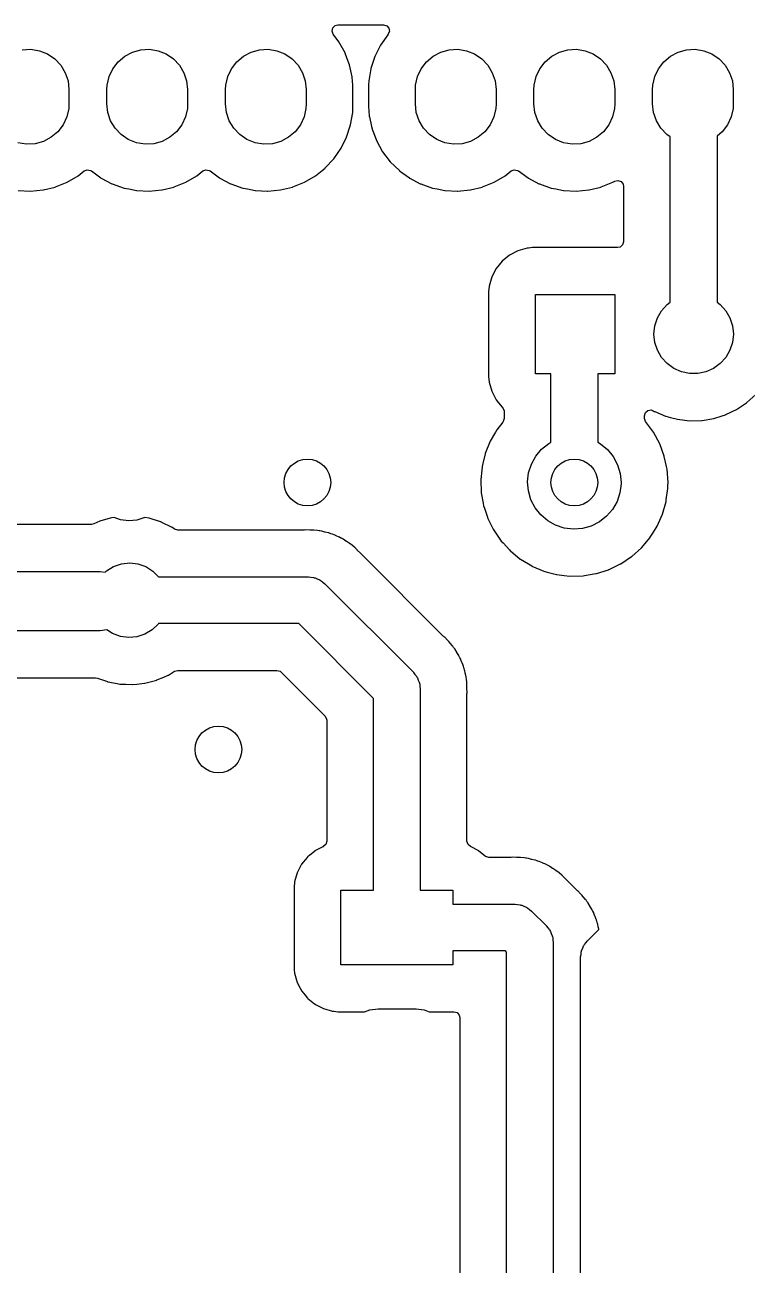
# Model space of a CAD drawing. Extents: x 4.38 to 7.05, y -4.95 to -2.9.
# Drawn here: x 5.807 to 6.416, y -3.959 to -2.914 of the extents above; entities that cross this region are included whole.
import ezdxf

# ---------------------------------------------------------------- set-up
doc = ezdxf.new("R2010")
doc.units = 0
doc.header["$MEASUREMENT"] = 0
doc.layers.add('BLACK', color=7, linetype='CONTINUOUS')

msp = doc.modelspace()

# ---------------------------------------------------------------- linework, layer by layer
at = {"layer": 'BLACK', "linetype": 'CONTINUOUS'}
for p, q in [((6.0663, -2.91701), (6.06826, -2.91502)), ((6.06826, -2.91502), (6.07067, -2.91439)), ((6.07067, -2.91439), (6.10916, -2.91439)), ((6.10916, -2.91439), (6.11184, -2.91518)), ((6.11184, -2.91518), (6.11367, -2.91729)), ((6.06573, -2.91975), (6.0663, -2.91701)), ((6.06673, -2.92236), (6.06573, -2.91975)), ((6.07157, -2.92871), (6.06673, -2.92236)), ((6.11273, -2.92279), (6.10666, -2.93154)), ((6.11285, -2.92266), (6.11273, -2.92279)), ((6.11297, -2.92252), (6.11285, -2.92266)), ((6.11407, -2.92006), (6.11291, -2.92247)), ((6.11291, -2.92247), (6.11297, -2.92252)), ((6.11367, -2.91729), (6.11407, -2.92006)), ((5.80456, -2.93544), (5.8119, -2.93505)), ((5.8119, -2.93505), (5.81914, -2.93625)), ((5.81914, -2.93625), (5.82596, -2.93898)), ((5.89748, -2.93739), (5.90456, -2.93544)), ((5.90456, -2.93544), (5.9119, -2.93505)), ((5.9119, -2.93505), (5.91914, -2.93625)), ((5.91914, -2.93625), (5.92596, -2.93898)), ((5.99748, -2.93739), (6.00456, -2.93544)), ((6.00456, -2.93544), (6.0119, -2.93505)), ((6.0119, -2.93505), (6.01914, -2.93625)), ((6.01914, -2.93625), (6.02596, -2.93898)), ((6.07675, -2.93802), (6.07157, -2.92871)), ((6.10666, -2.93154), (6.10192, -2.94108)), ((6.15748, -2.93739), (6.16456, -2.93544)), ((6.16456, -2.93544), (6.1719, -2.93505)), ((6.1719, -2.93505), (6.17914, -2.93625)), ((6.17914, -2.93625), (6.18596, -2.93898)), ((6.25748, -2.93739), (6.26456, -2.93544)), ((6.26456, -2.93544), (6.2719, -2.93505)), ((6.2719, -2.93505), (6.27914, -2.93625)), ((6.27914, -2.93625), (6.28596, -2.93898)), ((6.35748, -2.93739), (6.36456, -2.93544)), ((6.36456, -2.93544), (6.3719, -2.93505)), ((6.3719, -2.93505), (6.37914, -2.93625)), ((6.37914, -2.93625), (6.38596, -2.93898)), ((5.82596, -2.93898), (5.83204, -2.94311)), ((5.83204, -2.94311), (5.83708, -2.94844)), ((5.88092, -2.95139), (5.88538, -2.94555)), ((5.88538, -2.94555), (5.89099, -2.94081)), ((5.89099, -2.94081), (5.89748, -2.93739)), ((5.92596, -2.93898), (5.93204, -2.94311)), ((5.93204, -2.94311), (5.93708, -2.94844)), ((5.98092, -2.95139), (5.98538, -2.94555)), ((5.98538, -2.94555), (5.99099, -2.94081)), ((5.99099, -2.94081), (5.99748, -2.93739)), ((6.02596, -2.93898), (6.03204, -2.94311)), ((6.03204, -2.94311), (6.03708, -2.94844)), ((6.07681, -2.93819), (6.07675, -2.93802)), ((6.07863, -2.943), (6.07681, -2.93819)), ((6.07681, -2.93819), (6.07681, -2.93819)), ((6.08052, -2.94798), (6.07863, -2.943)), ((6.10192, -2.94108), (6.0986, -2.9512)), ((6.14092, -2.95139), (6.14538, -2.94555)), ((6.14538, -2.94555), (6.15099, -2.94081)), ((6.15099, -2.94081), (6.15748, -2.93739)), ((6.18596, -2.93898), (6.19204, -2.94311)), ((6.19204, -2.94311), (6.19708, -2.94844)), ((6.24092, -2.95139), (6.24538, -2.94555)), ((6.24538, -2.94555), (6.25099, -2.94081)), ((6.25099, -2.94081), (6.25748, -2.93739)), ((6.28596, -2.93898), (6.29204, -2.94311)), ((6.29204, -2.94311), (6.29708, -2.94844)), ((6.34092, -2.95139), (6.34538, -2.94555)), ((6.34538, -2.94555), (6.35099, -2.94081)), ((6.35099, -2.94081), (6.35748, -2.93739)), ((6.38596, -2.93898), (6.39204, -2.94311)), ((6.39204, -2.94311), (6.39708, -2.94844)), ((5.83708, -2.94844), (5.84086, -2.95474)), ((5.84086, -2.95474), (5.84321, -2.9617)), ((5.87781, -2.95804), (5.88092, -2.95139)), ((5.93708, -2.94844), (5.94086, -2.95474)), ((5.94086, -2.95474), (5.94321, -2.9617)), ((5.97781, -2.95804), (5.98092, -2.95139)), ((6.03708, -2.94844), (6.04086, -2.95474)), ((6.04086, -2.95474), (6.04321, -2.9617)), ((6.08056, -2.94815), (6.08052, -2.94798)), ((6.08278, -2.9582), (6.08056, -2.94815)), ((6.08056, -2.94815), (6.08056, -2.94815)), ((6.09857, -2.95137), (6.09707, -2.96001)), ((6.0986, -2.9512), (6.09857, -2.95137)), ((6.09857, -2.95137), (6.09857, -2.95137)), ((6.13781, -2.95804), (6.14092, -2.95139)), ((6.19708, -2.94844), (6.20086, -2.95474)), ((6.20086, -2.95474), (6.20321, -2.9617)), ((6.23781, -2.95804), (6.24092, -2.95139)), ((6.29708, -2.94844), (6.30086, -2.95474)), ((6.30086, -2.95474), (6.30321, -2.9617)), ((6.33781, -2.95804), (6.34092, -2.95139)), ((6.39708, -2.94844), (6.40086, -2.95474)), ((6.40086, -2.95474), (6.40321, -2.9617)), ((5.84321, -2.9617), (5.844, -2.969)), ((5.876, -2.969), (5.87621, -2.96521)), ((5.87621, -2.96521), (5.87781, -2.95804)), ((5.94321, -2.9617), (5.944, -2.969)), ((5.976, -2.969), (5.97621, -2.96521)), ((5.97621, -2.96521), (5.97781, -2.95804)), ((6.04321, -2.9617), (6.044, -2.969)), ((6.08282, -2.95838), (6.08278, -2.9582)), ((6.08283, -2.95856), (6.08282, -2.95838)), ((6.0833, -2.96512), (6.08283, -2.95856)), ((6.08339, -2.96629), (6.0833, -2.96512)), ((6.08339, -2.98494), (6.08339, -2.96629)), ((6.09678, -2.96169), (6.09661, -2.96506)), ((6.09661, -2.96506), (6.09661, -2.98371)), ((6.09707, -2.96001), (6.09678, -2.96169)), ((6.136, -2.969), (6.13621, -2.96521)), ((6.13621, -2.96521), (6.13781, -2.95804)), ((6.20321, -2.9617), (6.204, -2.969)), ((6.236, -2.969), (6.23621, -2.96521)), ((6.23621, -2.96521), (6.23781, -2.95804)), ((6.30321, -2.9617), (6.304, -2.969)), ((6.336, -2.969), (6.33621, -2.96521)), ((6.33621, -2.96521), (6.33781, -2.95804)), ((6.40321, -2.9617), (6.404, -2.969)), ((5.844, -2.969), (5.844, -2.981)), ((5.876, -2.981), (5.876, -2.969)), ((5.944, -2.969), (5.944, -2.981)), ((5.976, -2.981), (5.976, -2.969)), ((6.044, -2.969), (6.044, -2.981)), ((6.136, -2.981), (6.136, -2.969)), ((6.204, -2.969), (6.204, -2.981)), ((6.236, -2.981), (6.236, -2.969)), ((6.304, -2.969), (6.304, -2.981)), ((6.336, -2.981), (6.336, -2.969)), ((6.404, -2.969), (6.404, -2.981)), ((5.84379, -2.98479), (5.84219, -2.99196)), ((5.844, -2.981), (5.84379, -2.98479)), ((5.87679, -2.9883), (5.876, -2.981)), ((5.87914, -2.99526), (5.87679, -2.9883)), ((5.94379, -2.98479), (5.94219, -2.99196)), ((5.944, -2.981), (5.94379, -2.98479)), ((5.97679, -2.9883), (5.976, -2.981)), ((5.97914, -2.99526), (5.97679, -2.9883)), ((6.04379, -2.98479), (6.04219, -2.99196)), ((6.044, -2.981), (6.04379, -2.98479)), ((6.0814, -2.9988), (6.08322, -2.98831)), ((6.08322, -2.98831), (6.08339, -2.98494)), ((6.09661, -2.98371), (6.09662, -2.98379)), ((6.09662, -2.98379), (6.09662, -2.9838)), ((6.09662, -2.9838), (6.09682, -2.98653)), ((6.09682, -2.98653), (6.09718, -2.99162)), ((6.13679, -2.9883), (6.136, -2.981)), ((6.13914, -2.99526), (6.13679, -2.9883)), ((6.20379, -2.98479), (6.20219, -2.99196)), ((6.204, -2.981), (6.20379, -2.98479)), ((6.23679, -2.9883), (6.236, -2.981)), ((6.23914, -2.99526), (6.23679, -2.9883)), ((6.30379, -2.98479), (6.30219, -2.99196)), ((6.304, -2.981), (6.30379, -2.98479)), ((6.33679, -2.9883), (6.336, -2.981)), ((6.33914, -2.99526), (6.33679, -2.9883)), ((6.40379, -2.98479), (6.40219, -2.99196)), ((6.404, -2.981), (6.40379, -2.98479)), ((5.83908, -2.99861), (5.83462, -3.00445)), ((5.84219, -2.99196), (5.83908, -2.99861)), ((5.88292, -3.00156), (5.87914, -2.99526)), ((5.93908, -2.99861), (5.93462, -3.00445)), ((5.94219, -2.99196), (5.93908, -2.99861)), ((5.98292, -3.00156), (5.97914, -2.99526)), ((6.03908, -2.99861), (6.03462, -3.00445)), ((6.04219, -2.99196), (6.03908, -2.99861)), ((6.07808, -3.00892), (6.0814, -2.9988)), ((6.09718, -2.99162), (6.09722, -2.9918)), ((6.09722, -2.9918), (6.09722, -2.9918)), ((6.09722, -2.9918), (6.09903, -3)), ((6.14292, -3.00156), (6.13914, -2.99526)), ((6.19908, -2.99861), (6.19462, -3.00445)), ((6.20219, -2.99196), (6.19908, -2.99861)), ((6.24292, -3.00156), (6.23914, -2.99526)), ((6.29908, -2.99861), (6.29462, -3.00445)), ((6.30219, -2.99196), (6.29908, -2.99861)), ((6.34292, -3.00156), (6.33914, -2.99526)), ((6.39908, -2.99861), (6.39462, -3.00445)), ((6.40219, -2.99196), (6.39908, -2.99861)), ((5.82901, -3.00919), (5.82252, -3.01261)), ((5.83462, -3.00445), (5.82901, -3.00919)), ((5.88796, -3.00689), (5.88292, -3.00156)), ((5.89404, -3.01102), (5.88796, -3.00689)), ((5.92901, -3.00919), (5.92252, -3.01261)), ((5.93462, -3.00445), (5.92901, -3.00919)), ((5.98796, -3.00689), (5.98292, -3.00156)), ((5.99404, -3.01102), (5.98796, -3.00689)), ((6.02901, -3.00919), (6.02252, -3.01261)), ((6.03462, -3.00445), (6.02901, -3.00919)), ((6.07334, -3.01846), (6.07808, -3.00892)), ((6.09903, -3), (6.09948, -3.00202)), ((6.09948, -3.00202), (6.09954, -3.00219)), ((6.09954, -3.00219), (6.10203, -3.00875)), ((6.10203, -3.00875), (6.10325, -3.01198)), ((6.14796, -3.00689), (6.14292, -3.00156)), ((6.15404, -3.01102), (6.14796, -3.00689)), ((6.18901, -3.00919), (6.18252, -3.01261)), ((6.19462, -3.00445), (6.18901, -3.00919)), ((6.24796, -3.00689), (6.24292, -3.00156)), ((6.25404, -3.01102), (6.24796, -3.00689)), ((6.28901, -3.00919), (6.28252, -3.01261)), ((6.29462, -3.00445), (6.28901, -3.00919)), ((6.34796, -3.00689), (6.34292, -3.00156)), ((6.35091, -3.00889), (6.34796, -3.00689)), ((6.35091, -3.14816), (6.35091, -3.00889)), ((6.39462, -3.00445), (6.39028, -3.00812)), ((6.39028, -3.00812), (6.39028, -3.14816)), ((5.8081, -3.01495), (5.80086, -3.01375)), ((5.81544, -3.01456), (5.8081, -3.01495)), ((5.82252, -3.01261), (5.81544, -3.01456)), ((5.90086, -3.01375), (5.89404, -3.01102)), ((5.9081, -3.01495), (5.90086, -3.01375)), ((5.91544, -3.01456), (5.9081, -3.01495)), ((5.92252, -3.01261), (5.91544, -3.01456)), ((6.00086, -3.01375), (5.99404, -3.01102)), ((6.0081, -3.01495), (6.00086, -3.01375)), ((6.01544, -3.01456), (6.0081, -3.01495)), ((6.02252, -3.01261), (6.01544, -3.01456)), ((6.06727, -3.02721), (6.07334, -3.01846)), ((6.10325, -3.01198), (6.10843, -3.02129)), ((6.16086, -3.01375), (6.15404, -3.01102)), ((6.1681, -3.01495), (6.16086, -3.01375)), ((6.17544, -3.01456), (6.1681, -3.01495)), ((6.18252, -3.01261), (6.17544, -3.01456)), ((6.26086, -3.01375), (6.25404, -3.01102)), ((6.2681, -3.01495), (6.26086, -3.01375)), ((6.27544, -3.01456), (6.2681, -3.01495)), ((6.28252, -3.01261), (6.27544, -3.01456)), ((6.06, -3.03499), (6.06727, -3.02721)), ((6.10843, -3.02129), (6.11489, -3.02976)), ((6.11489, -3.02976), (6.1225, -3.0372)), ((5.85168, -3.04164), (5.85679, -3.03756)), ((5.85679, -3.03756), (5.85937, -3.0365)), ((5.85937, -3.0365), (5.86212, -3.03701)), ((5.86212, -3.03701), (5.8628, -3.03742)), ((5.8628, -3.03742), (5.86299, -3.03756)), ((5.86299, -3.03756), (5.87097, -3.04337)), ((5.95168, -3.04164), (5.95679, -3.03756)), ((5.95679, -3.03756), (5.95937, -3.0365)), ((5.95937, -3.0365), (5.96212, -3.03701)), ((5.96212, -3.03701), (5.9628, -3.03742)), ((5.9628, -3.03742), (5.96299, -3.03756)), ((5.96299, -3.03756), (5.97097, -3.04337)), ((6.05168, -3.04164), (6.05739, -3.03708)), ((6.05739, -3.03708), (6.05986, -3.0351)), ((6.05986, -3.0351), (6.06, -3.03499)), ((6.05986, -3.0351), (6.05986, -3.0351)), ((6.1225, -3.0372), (6.12265, -3.03731)), ((6.12265, -3.03731), (6.13097, -3.04337)), ((6.21168, -3.04164), (6.21679, -3.03756)), ((6.21679, -3.03756), (6.21937, -3.0365)), ((6.21937, -3.0365), (6.22212, -3.03701)), ((6.22212, -3.03701), (6.2228, -3.03742)), ((6.2228, -3.03742), (6.22299, -3.03756)), ((6.22299, -3.03756), (6.23097, -3.04337)), ((5.82245, -3.05351), (5.83244, -3.05107)), ((5.83244, -3.05107), (5.83262, -3.05102)), ((5.83244, -3.05107), (5.83244, -3.05107)), ((5.83262, -3.05102), (5.84249, -3.04703)), ((5.84249, -3.04703), (5.85168, -3.04164)), ((5.87097, -3.04337), (5.87097, -3.04337)), ((5.87097, -3.04337), (5.87111, -3.04347)), ((5.87111, -3.04347), (5.87127, -3.04356)), ((5.87127, -3.04356), (5.87127, -3.04356)), ((5.87127, -3.04356), (5.88018, -3.04824)), ((5.88018, -3.04824), (5.88054, -3.04843)), ((5.88054, -3.04843), (5.89058, -3.05198)), ((5.92245, -3.05351), (5.93244, -3.05107)), ((5.93244, -3.05107), (5.93262, -3.05102)), ((5.93244, -3.05107), (5.93244, -3.05107)), ((5.93262, -3.05102), (5.94249, -3.04703)), ((5.94249, -3.04703), (5.95168, -3.04164)), ((5.97097, -3.04337), (5.97097, -3.04337)), ((5.97097, -3.04337), (5.97111, -3.04347)), ((5.97111, -3.04347), (5.97127, -3.04356)), ((5.97127, -3.04356), (5.97127, -3.04356)), ((5.97127, -3.04356), (5.98018, -3.04824)), ((5.98018, -3.04824), (5.98054, -3.04843)), ((5.98054, -3.04843), (5.99058, -3.05198)), ((6.02245, -3.05351), (6.03244, -3.05107)), ((6.03244, -3.05107), (6.03262, -3.05102)), ((6.03244, -3.05107), (6.03244, -3.05107)), ((6.03262, -3.05102), (6.04249, -3.04703)), ((6.04249, -3.04703), (6.05168, -3.04164)), ((6.13097, -3.04337), (6.13097, -3.04337)), ((6.13097, -3.04337), (6.13111, -3.04347)), ((6.13111, -3.04347), (6.13127, -3.04356)), ((6.13127, -3.04356), (6.13127, -3.04356)), ((6.13127, -3.04356), (6.14018, -3.04824)), ((6.14018, -3.04824), (6.14054, -3.04843)), ((6.14054, -3.04843), (6.15058, -3.05198)), ((6.18245, -3.05351), (6.19244, -3.05107)), ((6.19244, -3.05107), (6.19262, -3.05102)), ((6.19244, -3.05107), (6.19244, -3.05107)), ((6.19262, -3.05102), (6.20249, -3.04703)), ((6.20249, -3.04703), (6.21168, -3.04164)), ((6.23097, -3.04337), (6.23097, -3.04337)), ((6.23097, -3.04337), (6.23111, -3.04347)), ((6.23111, -3.04347), (6.23127, -3.04356)), ((6.23127, -3.04356), (6.23127, -3.04356)), ((6.23127, -3.04356), (6.24018, -3.04824)), ((6.24018, -3.04824), (6.24054, -3.04843)), ((6.24054, -3.04843), (6.25058, -3.05198)), ((6.28245, -3.05351), (6.29244, -3.05107)), ((6.29244, -3.05107), (6.29262, -3.05102)), ((6.29244, -3.05107), (6.29244, -3.05107)), ((6.29262, -3.05102), (6.30249, -3.04703)), ((6.30249, -3.04703), (6.30405, -3.04611)), ((6.30405, -3.04611), (6.30676, -3.04544)), ((6.30676, -3.04544), (6.30941, -3.04633)), ((6.30941, -3.04633), (6.31115, -3.04852)), ((6.31115, -3.04852), (6.31152, -3.05039)), ((6.31152, -3.05039), (6.31152, -3.0972)), ((5.80121, -3.05405), (5.81149, -3.05456)), ((5.81149, -3.05456), (5.81149, -3.05456)), ((5.81149, -3.05456), (5.81167, -3.05457)), ((5.81167, -3.05457), (5.82227, -3.05356)), ((5.82227, -3.05356), (5.82245, -3.05351)), ((5.82245, -3.05351), (5.82245, -3.05351)), ((5.89058, -3.05198), (5.8944, -3.05273)), ((5.8944, -3.05273), (5.90086, -3.054)), ((5.90086, -3.054), (5.90086, -3.054)), ((5.90086, -3.054), (5.90103, -3.05404)), ((5.90103, -3.05404), (5.90121, -3.05405)), ((5.90121, -3.05405), (5.90121, -3.05405)), ((5.90121, -3.05405), (5.91149, -3.05456)), ((5.91149, -3.05456), (5.91149, -3.05456)), ((5.91149, -3.05456), (5.91167, -3.05457)), ((5.91167, -3.05457), (5.92227, -3.05356)), ((5.92227, -3.05356), (5.92245, -3.05351)), ((5.92245, -3.05351), (5.92245, -3.05351)), ((5.99058, -3.05198), (5.9944, -3.05273)), ((5.9944, -3.05273), (6.00086, -3.054)), ((6.00086, -3.054), (6.00086, -3.054)), ((6.00086, -3.054), (6.00103, -3.05404)), ((6.00103, -3.05404), (6.00121, -3.05405)), ((6.00121, -3.05405), (6.00121, -3.05405)), ((6.00121, -3.05405), (6.01149, -3.05456)), ((6.01149, -3.05456), (6.01149, -3.05456)), ((6.01149, -3.05456), (6.01167, -3.05457)), ((6.01167, -3.05457), (6.02227, -3.05356)), ((6.02227, -3.05356), (6.02245, -3.05351)), ((6.02245, -3.05351), (6.02245, -3.05351)), ((6.15058, -3.05198), (6.1544, -3.05273)), ((6.1544, -3.05273), (6.16086, -3.054)), ((6.16086, -3.054), (6.16086, -3.054)), ((6.16086, -3.054), (6.16103, -3.05404)), ((6.16103, -3.05404), (6.16121, -3.05405)), ((6.16121, -3.05405), (6.16121, -3.05405)), ((6.16121, -3.05405), (6.17149, -3.05456)), ((6.17149, -3.05456), (6.17149, -3.05456)), ((6.17149, -3.05456), (6.17167, -3.05457)), ((6.17167, -3.05457), (6.18227, -3.05356)), ((6.18227, -3.05356), (6.18245, -3.05351)), ((6.18245, -3.05351), (6.18245, -3.05351)), ((6.25058, -3.05198), (6.2544, -3.05273)), ((6.2544, -3.05273), (6.26086, -3.054)), ((6.26086, -3.054), (6.26086, -3.054)), ((6.26086, -3.054), (6.26103, -3.05404)), ((6.26103, -3.05404), (6.26121, -3.05405)), ((6.26121, -3.05405), (6.26121, -3.05405)), ((6.26121, -3.05405), (6.27149, -3.05456)), ((6.27149, -3.05456), (6.27149, -3.05456)), ((6.27149, -3.05456), (6.27167, -3.05457)), ((6.27167, -3.05457), (6.28227, -3.05356)), ((6.28227, -3.05356), (6.28245, -3.05351)), ((6.28245, -3.05351), (6.28245, -3.05351)), ((6.23011, -3.10257), (6.22242, -3.10477)), ((6.23136, -3.10246), (6.23011, -3.10257)), ((6.23474, -3.10216), (6.23136, -3.10246)), ((6.23485, -3.10215), (6.23474, -3.10216)), ((6.23474, -3.10216), (6.23474, -3.10216)), ((6.30633, -3.10215), (6.23485, -3.10215)), ((6.30635, -3.10215), (6.30633, -3.10215)), ((6.30862, -3.10171), (6.30635, -3.10215)), ((6.31073, -3.09988), (6.30862, -3.10171)), ((6.31152, -3.0972), (6.31073, -3.09988)), ((6.20913, -3.11354), (6.20407, -3.11974)), ((6.21533, -3.10848), (6.20913, -3.11354)), ((6.22242, -3.10477), (6.21533, -3.10848)), ((6.20407, -3.11974), (6.20036, -3.12683)), ((6.19814, -3.13476), (6.19775, -3.13907)), ((6.19816, -3.13452), (6.19814, -3.13476)), ((6.20036, -3.12683), (6.19816, -3.13452)), ((6.19775, -3.13907), (6.19774, -3.13926)), ((6.19774, -3.13926), (6.19774, -3.21074)), ((6.23713, -3.20846), (6.23713, -3.14154)), ((6.23713, -3.14154), (6.30406, -3.14154)), ((6.30406, -3.14154), (6.30406, -3.20846)), ((6.34002, -3.16139), (6.34352, -3.15533)), ((6.34352, -3.15533), (6.3482, -3.15013)), ((6.3482, -3.15013), (6.35091, -3.14816)), ((6.39028, -3.14816), (6.39298, -3.15013)), ((6.39298, -3.15013), (6.39766, -3.15533)), ((6.39766, -3.15533), (6.40116, -3.16139)), ((6.33786, -3.16804), (6.34002, -3.16139)), ((6.40116, -3.16139), (6.40332, -3.16804)), ((6.33713, -3.175), (6.33786, -3.16804)), ((6.33786, -3.18196), (6.33713, -3.175)), ((6.40332, -3.16804), (6.40406, -3.175)), ((6.40406, -3.175), (6.40332, -3.18196)), ((6.34002, -3.18861), (6.33786, -3.18196)), ((6.40332, -3.18196), (6.40116, -3.18861)), ((6.34352, -3.19467), (6.34002, -3.18861)), ((6.3482, -3.19987), (6.34352, -3.19467)), ((6.39766, -3.19467), (6.39298, -3.19987)), ((6.40116, -3.18861), (6.39766, -3.19467)), ((6.35386, -3.20398), (6.3482, -3.19987)), ((6.36025, -3.20683), (6.35386, -3.20398)), ((6.36709, -3.20828), (6.36025, -3.20683)), ((6.37409, -3.20828), (6.36709, -3.20828)), ((6.38093, -3.20683), (6.37409, -3.20828)), ((6.38732, -3.20398), (6.38093, -3.20683)), ((6.39298, -3.19987), (6.38732, -3.20398)), ((6.19774, -3.21074), (6.19816, -3.21548)), ((6.19816, -3.21548), (6.20036, -3.22317)), ((6.25031, -3.20846), (6.23713, -3.20846)), ((6.25031, -3.26608), (6.25031, -3.20846)), ((6.30406, -3.20846), (6.28969, -3.20846)), ((6.28969, -3.20846), (6.28969, -3.2661)), ((6.20036, -3.22317), (6.20407, -3.23026)), ((6.41536, -3.23271), (6.42304, -3.22583)), ((6.20407, -3.23026), (6.20423, -3.23045)), ((6.20423, -3.23045), (6.20423, -3.23045)), ((6.20423, -3.23045), (6.20615, -3.23281)), ((6.20615, -3.23281), (6.20913, -3.23646)), ((6.20913, -3.23646), (6.20932, -3.23662)), ((6.20932, -3.23662), (6.20947, -3.23677)), ((6.20947, -3.23677), (6.21081, -3.23922)), ((6.21081, -3.23922), (6.21093, -3.24028)), ((6.32986, -3.24114), (6.33197, -3.23931)), ((6.33197, -3.23931), (6.33474, -3.23892)), ((6.33474, -3.23892), (6.33659, -3.23958)), ((6.33659, -3.23958), (6.33743, -3.24008)), ((6.39764, -3.24284), (6.40662, -3.23852)), ((6.40662, -3.23852), (6.40678, -3.23845)), ((6.40662, -3.23852), (6.40662, -3.23852)), ((6.40678, -3.23845), (6.41105, -3.23559)), ((6.41105, -3.23559), (6.41521, -3.23281)), ((6.41521, -3.23281), (6.41536, -3.23271)), ((6.41521, -3.23281), (6.41521, -3.23281)), ((6.20986, -3.24906), (6.20469, -3.25562)), ((6.21014, -3.24867), (6.20986, -3.24906)), ((6.21093, -3.24599), (6.21014, -3.24867)), ((6.21093, -3.24028), (6.21093, -3.24599)), ((6.32907, -3.24383), (6.32986, -3.24114)), ((6.32907, -3.24578), (6.32907, -3.24383)), ((6.32909, -3.2461), (6.32907, -3.24578)), ((6.33005, -3.24872), (6.32909, -3.2461)), ((6.33667, -3.25769), (6.33005, -3.24872)), ((6.33743, -3.24008), (6.33789, -3.24028)), ((6.33789, -3.24028), (6.34677, -3.24403)), ((6.34677, -3.24403), (6.34677, -3.24403)), ((6.34677, -3.24403), (6.34693, -3.2441)), ((6.34693, -3.2441), (6.3471, -3.24415)), ((6.3471, -3.24415), (6.3471, -3.24415)), ((6.3471, -3.24415), (6.35107, -3.2452)), ((6.35107, -3.2452), (6.3569, -3.24675)), ((6.3569, -3.24675), (6.35708, -3.24677)), ((6.35708, -3.24677), (6.35708, -3.24677)), ((6.35708, -3.24677), (6.36301, -3.24747)), ((6.36301, -3.24747), (6.36715, -3.24796)), ((6.36715, -3.24796), (6.37746, -3.24772)), ((6.37746, -3.24772), (6.37764, -3.24769)), ((6.37764, -3.24769), (6.38747, -3.24605)), ((6.37764, -3.24769), (6.37764, -3.24769)), ((6.38747, -3.24605), (6.38764, -3.24602)), ((6.38747, -3.24605), (6.38747, -3.24605)), ((6.38764, -3.24602), (6.39459, -3.24383)), ((6.39459, -3.24383), (6.39731, -3.24296)), ((6.39731, -3.24296), (6.39748, -3.24291)), ((6.39731, -3.24296), (6.39731, -3.24296)), ((6.39748, -3.24291), (6.39764, -3.24284)), ((6.39764, -3.24284), (6.39764, -3.24284)), ((6.20349, -3.25769), (6.19918, -3.26511)), ((6.20469, -3.25562), (6.20349, -3.25769)), ((6.34197, -3.26751), (6.33667, -3.25769)), ((6.19909, -3.26526), (6.1949, -3.2756)), ((6.19918, -3.26511), (6.19909, -3.26526)), ((6.19918, -3.26511), (6.19918, -3.26511)), ((6.24245, -3.27187), (6.24844, -3.26706)), ((6.24844, -3.26706), (6.25031, -3.26608)), ((6.28969, -3.2661), (6.29202, -3.26736)), ((6.29202, -3.26736), (6.29794, -3.27226)), ((6.34583, -3.27797), (6.34197, -3.26751)), ((6.19486, -3.27577), (6.19283, -3.28395)), ((6.1949, -3.2756), (6.19486, -3.27577)), ((6.19486, -3.27577), (6.19486, -3.27577)), ((6.23381, -3.28449), (6.23752, -3.27776)), ((6.23752, -3.27776), (6.24245, -3.27187)), ((6.29794, -3.27226), (6.30279, -3.27821)), ((6.30279, -3.27821), (6.3064, -3.285)), ((6.34586, -3.27814), (6.34583, -3.27797)), ((6.34765, -3.28642), (6.34586, -3.27814)), ((6.34586, -3.27814), (6.34586, -3.27814)), ((6.1919, -3.28953), (6.19108, -3.29752)), ((6.1922, -3.2866), (6.1919, -3.28953)), ((6.19221, -3.28642), (6.1922, -3.2866)), ((6.1922, -3.2866), (6.1922, -3.2866)), ((6.19283, -3.28395), (6.19221, -3.28642)), ((6.23063, -3.29945), (6.23149, -3.29181)), ((6.23149, -3.29181), (6.23381, -3.28449)), ((6.3064, -3.285), (6.30862, -3.29235)), ((6.34817, -3.28887), (6.34765, -3.28642)), ((6.34896, -3.3), (6.34817, -3.28887)), ((6.19108, -3.29752), (6.19152, -3.30866)), ((6.23128, -3.30711), (6.23063, -3.29945)), ((6.30935, -3.3011), (6.30839, -3.30872)), ((6.30862, -3.29235), (6.30937, -3.3)), ((6.30937, -3.3), (6.30935, -3.3011)), ((6.34888, -3.3026), (6.34896, -3.30013)), ((6.34896, -3.30013), (6.34896, -3.3)), ((6.34896, -3.30013), (6.34896, -3.30013)), ((6.19152, -3.30866), (6.19155, -3.30884)), ((6.19155, -3.30884), (6.1931, -3.31734)), ((6.23339, -3.31449), (6.23128, -3.30711)), ((6.30839, -3.30872), (6.30597, -3.31601)), ((6.34752, -3.3145), (6.34879, -3.30508)), ((6.34879, -3.30508), (6.34881, -3.30496)), ((6.34879, -3.30508), (6.34879, -3.30508)), ((6.34881, -3.30496), (6.34888, -3.3026)), ((6.1931, -3.31734), (6.19352, -3.31964)), ((6.19352, -3.31964), (6.19419, -3.32165)), ((6.19419, -3.32165), (6.1964, -3.32826)), ((6.23691, -3.32133), (6.23339, -3.31449)), ((6.24168, -3.32735), (6.23691, -3.32133)), ((6.30217, -3.32269), (6.29715, -3.32851)), ((6.30597, -3.31601), (6.30217, -3.32269)), ((6.34429, -3.32675), (6.34732, -3.31601)), ((6.34732, -3.31601), (6.34752, -3.3145)), ((5.86994, -3.33271), (5.86506, -3.33496)), ((5.87011, -3.33263), (5.86994, -3.33271)), ((5.86994, -3.33271), (5.86994, -3.33271)), ((5.87881, -3.33009), (5.87011, -3.33263)), ((5.88004, -3.32973), (5.87881, -3.33009)), ((5.88022, -3.32968), (5.88004, -3.32973)), ((5.88004, -3.32973), (5.88004, -3.32973)), ((5.88218, -3.32941), (5.88022, -3.32968)), ((5.88738, -3.33135), (5.88218, -3.32941)), ((5.89434, -3.33228), (5.88738, -3.33135)), ((5.90133, -3.33164), (5.89434, -3.33228)), ((5.90793, -3.3295), (5.90133, -3.33164)), ((5.91159, -3.33009), (5.90793, -3.3295)), ((5.91505, -3.3312), (5.91159, -3.33009)), ((5.92139, -3.33323), (5.91505, -3.3312)), ((5.92163, -3.3333), (5.92139, -3.33323)), ((5.92179, -3.33339), (5.92163, -3.3333)), ((5.93091, -3.33788), (5.92179, -3.33339)), ((5.92179, -3.33339), (5.92179, -3.33339)), ((6.1964, -3.32826), (6.19705, -3.33022)), ((6.19705, -3.33022), (6.19713, -3.33037)), ((6.19713, -3.33037), (6.19713, -3.33037)), ((6.19713, -3.33037), (6.20158, -3.33928)), ((6.24753, -3.33233), (6.24168, -3.32735)), ((6.25424, -3.33608), (6.24753, -3.33233)), ((6.2911, -3.33324), (6.28424, -3.33671)), ((6.29715, -3.32851), (6.2911, -3.33324)), ((6.33978, -3.33695), (6.34429, -3.32675)), ((5.86298, -3.33541), (5.60206, -3.33541)), ((5.86506, -3.33496), (5.86298, -3.33541)), ((5.93108, -3.33796), (5.93091, -3.33788)), ((5.93123, -3.33807), (5.93108, -3.33796)), ((5.93294, -3.33925), (5.93123, -3.33807)), ((5.93123, -3.33807), (5.93123, -3.33807)), ((5.93576, -3.34014), (5.93294, -3.33925)), ((6.04201, -3.34014), (5.93576, -3.34014)), ((6.04259, -3.3401), (6.04201, -3.34014)), ((6.04262, -3.3401), (6.04259, -3.3401)), ((6.04372, -3.33997), (6.04262, -3.3401)), ((6.04713, -3.34013), (6.04372, -3.33997)), ((6.04736, -3.34014), (6.04713, -3.34013)), ((6.04896, -3.34014), (6.04736, -3.34014)), ((6.05018, -3.34027), (6.04896, -3.34014)), ((6.05047, -3.34029), (6.05018, -3.34027)), ((6.05342, -3.34043), (6.05047, -3.34029)), ((6.05362, -3.34047), (6.05342, -3.34043)), ((6.05489, -3.34074), (6.05362, -3.34047)), ((6.05362, -3.34047), (6.05362, -3.34047)), ((6.0554, -3.34083), (6.05489, -3.34074)), ((6.05689, -3.34099), (6.0554, -3.34083)), ((6.05709, -3.34104), (6.05689, -3.34099)), ((6.05974, -3.34178), (6.05709, -3.34104)), ((6.05709, -3.34104), (6.05709, -3.34104)), ((6.06003, -3.34185), (6.05974, -3.34178)), ((6.06242, -3.34236), (6.06003, -3.34185)), ((6.06292, -3.34247), (6.06242, -3.34236)), ((6.06432, -3.34302), (6.06292, -3.34247)), ((6.06481, -3.34318), (6.06432, -3.34302)), ((6.06606, -3.34353), (6.06481, -3.34318)), ((6.06626, -3.34358), (6.06606, -3.34353)), ((6.06606, -3.34353), (6.06606, -3.34353)), ((6.06882, -3.34477), (6.06626, -3.34358)), ((6.20158, -3.33928), (6.20203, -3.34019)), ((6.20203, -3.34019), (6.20838, -3.34937)), ((6.26155, -3.33845), (6.25424, -3.33608)), ((6.26918, -3.33936), (6.26155, -3.33845)), ((6.27684, -3.33877), (6.26918, -3.33936)), ((6.28424, -3.33671), (6.27684, -3.33877)), ((6.33406, -3.34613), (6.33674, -3.34183)), ((6.33674, -3.34183), (6.33978, -3.33695)), ((6.06894, -3.34483), (6.06882, -3.34477)), ((6.06921, -3.34494), (6.06894, -3.34483)), ((6.07177, -3.34595), (6.06921, -3.34494)), ((6.07196, -3.34603), (6.07177, -3.34595)), ((6.07177, -3.34595), (6.07177, -3.34595)), ((6.07325, -3.3468), (6.07196, -3.34603)), ((6.07371, -3.34704), (6.07325, -3.3468)), ((6.07488, -3.34759), (6.07371, -3.34704)), ((6.07507, -3.34767), (6.07488, -3.34759)), ((6.07488, -3.34759), (6.07488, -3.34759)), ((6.07524, -3.34779), (6.07507, -3.34767)), ((6.07751, -3.34934), (6.07524, -3.34779)), ((6.07776, -3.3495), (6.07751, -3.34934)), ((6.08029, -3.35101), (6.07776, -3.3495)), ((6.08134, -3.3519), (6.08029, -3.35101)), ((6.08144, -3.35198), (6.08134, -3.3519)), ((6.08185, -3.3523), (6.08144, -3.35198)), ((6.08309, -3.35315), (6.08185, -3.3523)), ((6.08324, -3.35329), (6.08309, -3.35315)), ((6.08523, -3.35519), (6.08324, -3.35329)), ((6.20838, -3.34937), (6.20988, -3.35099)), ((6.20988, -3.35099), (6.21531, -3.35687)), ((6.3267, -3.35495), (6.33388, -3.34641)), ((6.33388, -3.34641), (6.33406, -3.34613)), ((6.08545, -3.35539), (6.08523, -3.35519)), ((6.08574, -3.35563), (6.08545, -3.35539)), ((6.08582, -3.3557), (6.08574, -3.35563)), ((6.08574, -3.35563), (6.08574, -3.35563)), ((6.08695, -3.35683), (6.08582, -3.3557)), ((6.08703, -3.35691), (6.08695, -3.35683)), ((6.08987, -3.35962), (6.08703, -3.35691)), ((6.09011, -3.35986), (6.08987, -3.35962)), ((6.09024, -3.36002), (6.09011, -3.35986)), ((6.09032, -3.36013), (6.09024, -3.36002)), ((6.09024, -3.36002), (6.09024, -3.36002)), ((6.09078, -3.36066), (6.09032, -3.36013)), ((6.1595, -3.42938), (6.09078, -3.36066)), ((6.21531, -3.35687), (6.21595, -3.35756)), ((6.21595, -3.35756), (6.21608, -3.35767)), ((6.21608, -3.35767), (6.22446, -3.36449)), ((6.22446, -3.36449), (6.22446, -3.36449)), ((6.22446, -3.36449), (6.2246, -3.3646)), ((6.2246, -3.3646), (6.22475, -3.36469)), ((6.22475, -3.36469), (6.23125, -3.36861)), ((6.30933, -3.36845), (6.31825, -3.36249)), ((6.31825, -3.36249), (6.3184, -3.36239)), ((6.31825, -3.36249), (6.31825, -3.36249)), ((6.3184, -3.36239), (6.3267, -3.35495)), ((5.59007, -3.375), (5.86967, -3.375)), ((5.86967, -3.375), (5.87032, -3.37504)), ((5.87032, -3.37504), (5.8744, -3.37558)), ((5.8744, -3.37558), (5.87561, -3.37439)), ((5.87561, -3.37439), (5.88159, -3.37071)), ((5.88159, -3.37071), (5.88824, -3.36845)), ((5.88824, -3.36845), (5.89522, -3.36772)), ((5.89522, -3.36772), (5.90219, -3.36855)), ((5.90219, -3.36855), (5.90881, -3.3709)), ((5.90881, -3.3709), (5.91474, -3.37467)), ((5.91474, -3.37467), (5.91956, -3.37953)), ((6.23125, -3.36861), (6.23415, -3.37035)), ((6.23415, -3.37035), (6.23431, -3.37042)), ((6.23431, -3.37042), (6.23431, -3.37042)), ((6.23431, -3.37042), (6.24426, -3.37464)), ((6.24426, -3.37464), (6.24426, -3.37464)), ((6.24426, -3.37464), (6.24442, -3.3747)), ((6.24442, -3.3747), (6.24719, -3.37544)), ((6.24719, -3.37544), (6.25503, -3.37752)), ((6.2886, -3.37673), (6.2989, -3.37347)), ((6.2989, -3.37347), (6.29907, -3.37342)), ((6.2989, -3.37347), (6.2989, -3.37347)), ((6.29907, -3.37342), (6.29923, -3.37334)), ((6.29923, -3.37334), (6.30896, -3.36866)), ((6.29923, -3.37334), (6.29923, -3.37334)), ((6.30896, -3.36866), (6.30912, -3.36859)), ((6.30896, -3.36866), (6.30896, -3.36866)), ((6.30912, -3.36859), (6.30933, -3.36845)), ((5.91956, -3.37953), (6.04579, -3.37953)), ((6.04579, -3.37953), (6.04603, -3.37953)), ((6.04603, -3.37953), (6.04801, -3.37984)), ((6.04801, -3.37984), (6.05001, -3.37999)), ((6.05001, -3.37999), (6.05076, -3.38027)), ((6.05076, -3.38027), (6.05154, -3.38039)), ((6.05154, -3.38039), (6.05336, -3.38124)), ((6.05336, -3.38124), (6.05524, -3.38195)), ((6.05524, -3.38195), (6.05588, -3.38242)), ((6.05588, -3.38242), (6.05659, -3.38276)), ((6.05659, -3.38276), (6.0581, -3.38409)), ((6.0581, -3.38409), (6.05971, -3.38529)), ((6.05971, -3.38529), (6.13431, -3.4599)), ((6.25503, -3.37752), (6.25504, -3.37752)), ((6.25504, -3.37752), (6.2552, -3.37756)), ((6.2552, -3.37756), (6.25538, -3.37758)), ((6.25538, -3.37758), (6.25538, -3.37758)), ((6.25538, -3.37758), (6.26157, -3.37832)), ((6.26157, -3.37832), (6.26628, -3.37887)), ((6.26628, -3.37887), (6.27743, -3.37861)), ((6.27743, -3.37861), (6.27852, -3.37843)), ((6.27852, -3.37843), (6.28826, -3.37681)), ((6.28826, -3.37681), (6.28843, -3.37678)), ((6.28826, -3.37681), (6.28826, -3.37681)), ((6.28843, -3.37678), (6.2886, -3.37673)), ((6.2886, -3.37673), (6.2886, -3.37673)), ((5.86967, -3.425), (5.695, -3.425)), ((5.87032, -3.42496), (5.86967, -3.425)), ((5.87582, -3.42423), (5.87032, -3.42496)), ((5.876, -3.42419), (5.87582, -3.42423)), ((5.8808, -3.42733), (5.876, -3.42419)), ((5.88738, -3.42977), (5.8808, -3.42733)), ((5.90801, -3.4279), (5.90133, -3.43007)), ((5.91404, -3.4243), (5.90801, -3.4279)), ((5.91913, -3.41946), (5.91404, -3.4243)), ((5.9195, -3.4189), (5.91913, -3.41946)), ((6.03763, -3.4189), (5.9195, -3.4189)), ((6.10071, -3.48197), (6.03763, -3.4189)), ((5.89434, -3.4307), (5.88738, -3.42977)), ((5.90133, -3.43007), (5.89434, -3.4307)), ((6.15993, -3.42976), (6.1595, -3.42938)), ((6.16066, -3.43034), (6.15993, -3.42976)), ((6.16082, -3.43047), (6.16066, -3.43034)), ((6.16066, -3.43034), (6.16066, -3.43034)), ((6.16309, -3.43296), (6.16082, -3.43047)), ((6.16312, -3.43299), (6.16309, -3.43296)), ((6.16328, -3.43316), (6.16312, -3.43299)), ((6.16441, -3.43429), (6.16328, -3.43316)), ((6.1645, -3.4344), (6.16441, -3.43429)), ((6.16518, -3.43524), (6.1645, -3.4344)), ((6.16537, -3.43546), (6.16518, -3.43524)), ((6.16736, -3.43765), (6.16537, -3.43546)), ((6.16747, -3.43782), (6.16736, -3.43765)), ((6.16817, -3.43891), (6.16747, -3.43782)), ((6.16747, -3.43782), (6.16747, -3.43782)), ((6.16848, -3.43933), (6.16817, -3.43891)), ((6.16942, -3.4405), (6.16848, -3.43933)), ((6.16952, -3.44068), (6.16942, -3.4405)), ((6.17088, -3.44307), (6.16952, -3.44068)), ((6.16952, -3.44068), (6.16952, -3.44068)), ((6.17103, -3.44333), (6.17088, -3.44307)), ((6.17263, -3.44581), (6.17103, -3.44333)), ((6.17272, -3.44599), (6.17263, -3.44581)), ((6.17323, -3.44718), (6.17272, -3.44599)), ((6.17272, -3.44599), (6.17272, -3.44599)), ((6.17347, -3.44765), (6.17323, -3.44718)), ((6.1742, -3.44895), (6.17347, -3.44765)), ((5.92782, -3.46227), (5.93305, -3.45903)), ((5.93305, -3.45903), (5.93566, -3.45829)), ((5.93566, -3.45829), (6.01926, -3.45829)), ((6.01926, -3.45829), (6.02194, -3.45907)), ((6.02194, -3.45907), (6.02277, -3.45974)), ((6.1744, -3.4495), (6.1742, -3.44895)), ((6.17522, -3.45173), (6.1744, -3.4495)), ((6.17533, -3.452), (6.17522, -3.45173)), ((6.17651, -3.45472), (6.17533, -3.452)), ((6.17656, -3.45491), (6.17651, -3.45472)), ((6.17687, -3.45617), (6.17656, -3.45491)), ((6.17656, -3.45491), (6.17656, -3.45491)), ((6.17703, -3.45667), (6.17687, -3.45617)), ((6.17754, -3.45808), (6.17703, -3.45667)), ((6.17758, -3.45828), (6.17754, -3.45808)), ((6.17809, -3.46098), (6.17758, -3.45828)), ((6.17758, -3.45828), (6.17758, -3.45828)), ((5.71345, -3.46459), (5.86634, -3.46459)), ((5.86634, -3.46459), (5.86798, -3.46486)), ((5.86798, -3.46486), (5.87643, -3.46781)), ((5.87643, -3.46781), (5.87643, -3.46781)), ((5.87643, -3.46781), (5.8766, -3.46788)), ((5.8766, -3.46788), (5.87678, -3.46791)), ((5.87678, -3.46791), (5.88465, -3.4694)), ((5.88465, -3.4694), (5.88695, -3.46984)), ((5.90126, -3.46984), (5.90777, -3.46913)), ((5.90777, -3.46913), (5.90795, -3.46911)), ((5.90777, -3.46913), (5.90777, -3.46913)), ((5.90795, -3.46911), (5.9125, -3.46791)), ((5.9125, -3.46791), (5.91796, -3.46647)), ((5.91796, -3.46647), (5.91814, -3.46642)), ((5.91814, -3.46642), (5.92393, -3.46394)), ((5.92393, -3.46394), (5.92765, -3.46234)), ((5.92765, -3.46234), (5.92782, -3.46227)), ((5.92765, -3.46234), (5.92765, -3.46234)), ((6.02277, -3.45974), (6.05987, -3.49684)), ((6.13431, -3.4599), (6.13448, -3.46007)), ((6.13448, -3.46007), (6.13567, -3.46169)), ((6.13567, -3.46169), (6.13698, -3.46321)), ((6.13698, -3.46321), (6.13731, -3.46394)), ((6.13731, -3.46394), (6.13777, -3.46458)), ((6.13777, -3.46458), (6.13846, -3.46647)), ((6.13846, -3.46647), (6.13929, -3.46829)), ((6.13929, -3.46829), (6.1394, -3.46908)), ((6.1394, -3.46908), (6.13967, -3.46983)), ((6.17815, -3.46127), (6.17809, -3.46098)), ((6.17878, -3.46376), (6.17815, -3.46127)), ((6.17887, -3.46414), (6.17878, -3.46376)), ((6.179, -3.46563), (6.17887, -3.46414)), ((6.17907, -3.46615), (6.179, -3.46563)), ((6.17935, -3.46762), (6.17907, -3.46615)), ((6.17941, -3.47023), (6.17935, -3.46762)), ((5.88695, -3.46984), (5.89195, -3.47004)), ((5.89195, -3.47004), (5.8973, -3.47025)), ((5.8973, -3.47025), (5.8973, -3.47025)), ((5.8973, -3.47025), (5.89748, -3.47025)), ((5.89748, -3.47025), (5.90126, -3.46984)), ((6.13967, -3.46983), (6.13979, -3.47183)), ((6.13979, -3.47183), (6.14008, -3.47382)), ((6.14008, -3.47382), (6.14008, -3.6435)), ((6.17941, -3.47058), (6.17941, -3.47023)), ((6.17943, -3.47087), (6.17941, -3.47058)), ((6.17946, -3.47125), (6.17943, -3.47087)), ((6.17946, -3.47126), (6.17946, -3.47125)), ((6.17947, -3.47136), (6.17946, -3.47126)), ((6.17947, -3.47295), (6.17947, -3.47136)), ((6.17947, -3.47306), (6.17947, -3.47295)), ((6.17957, -3.47733), (6.17947, -3.47306)), ((6.17947, -3.47838), (6.17952, -3.47768)), ((6.17947, -3.60226), (6.17947, -3.47838)), ((6.17952, -3.47768), (6.17954, -3.47754)), ((6.17954, -3.47754), (6.17957, -3.47733)), ((6.17954, -3.47754), (6.17954, -3.47754)), ((6.10071, -3.6435), (6.10071, -3.48197)), ((6.05987, -3.49684), (6.06121, -3.49929)), ((6.06121, -3.49929), (6.06132, -3.50034)), ((6.06132, -3.50034), (6.06132, -3.60226)), ((6.06053, -3.60494), (6.05842, -3.60669)), ((6.06132, -3.60226), (6.06053, -3.60494)), ((6.18039, -3.60514), (6.17947, -3.60226)), ((6.18237, -3.60669), (6.18039, -3.60514)), ((6.04499, -3.6157), (6.04471, -3.61605)), ((6.04515, -3.61551), (6.04499, -3.6157)), ((6.04662, -3.61431), (6.04515, -3.61551)), ((6.05116, -3.61061), (6.04662, -3.61431)), ((6.05135, -3.61045), (6.05116, -3.61061)), ((6.05116, -3.61061), (6.05116, -3.61061)), ((6.05845, -3.60674), (6.05135, -3.61045)), ((6.05842, -3.60669), (6.05845, -3.60674)), ((6.18234, -3.60674), (6.18237, -3.60669)), ((6.18943, -3.61045), (6.18234, -3.60674)), ((6.18963, -3.61061), (6.18943, -3.61045)), ((6.19478, -3.61481), (6.18963, -3.61061)), ((6.18963, -3.61061), (6.18963, -3.61061)), ((6.19523, -3.61514), (6.19478, -3.61481)), ((6.19791, -3.61593), (6.19523, -3.61514)), ((6.21622, -3.61593), (6.19791, -3.61593)), ((6.2168, -3.61589), (6.21622, -3.61593)), ((6.21683, -3.61589), (6.2168, -3.61589)), ((6.21793, -3.61576), (6.21683, -3.61589)), ((6.22134, -3.61592), (6.21793, -3.61576)), ((6.22158, -3.61593), (6.22134, -3.61592)), ((6.22318, -3.61593), (6.22158, -3.61593)), ((6.22439, -3.61605), (6.22318, -3.61593)), ((6.0401, -3.62171), (6.03639, -3.6288)), ((6.04471, -3.61605), (6.0401, -3.62171)), ((6.22468, -3.61608), (6.22439, -3.61605)), ((6.22763, -3.61622), (6.22468, -3.61608)), ((6.22783, -3.61626), (6.22763, -3.61622)), ((6.2291, -3.61653), (6.22783, -3.61626)), ((6.22783, -3.61626), (6.22783, -3.61626)), ((6.22961, -3.61661), (6.2291, -3.61653)), ((6.23111, -3.61677), (6.22961, -3.61661)), ((6.2313, -3.61683), (6.23111, -3.61677)), ((6.23396, -3.61756), (6.2313, -3.61683)), ((6.2313, -3.61683), (6.2313, -3.61683)), ((6.23424, -3.61763), (6.23396, -3.61756)), ((6.23664, -3.61815), (6.23424, -3.61763)), ((6.23713, -3.61825), (6.23664, -3.61815)), ((6.23853, -3.6188), (6.23713, -3.61825)), ((6.23902, -3.61897), (6.23853, -3.6188)), ((6.24027, -3.61931), (6.23902, -3.61897)), ((6.24047, -3.61937), (6.24027, -3.61931)), ((6.24027, -3.61931), (6.24027, -3.61931)), ((6.24304, -3.62056), (6.24047, -3.61937)), ((6.24315, -3.62061), (6.24304, -3.62056)), ((6.24342, -3.62073), (6.24315, -3.62061)), ((6.24598, -3.62174), (6.24342, -3.62073)), ((6.24617, -3.62181), (6.24598, -3.62174)), ((6.24598, -3.62174), (6.24598, -3.62174)), ((6.24746, -3.62258), (6.24617, -3.62181)), ((6.24792, -3.62283), (6.24746, -3.62258)), ((6.24909, -3.62337), (6.24792, -3.62283)), ((6.24928, -3.62346), (6.24909, -3.62337)), ((6.24909, -3.62337), (6.24909, -3.62337)), ((6.24945, -3.62357), (6.24928, -3.62346)), ((6.25172, -3.62512), (6.24945, -3.62357)), ((6.25197, -3.62528), (6.25172, -3.62512)), ((6.25451, -3.6268), (6.25197, -3.62528)), ((6.03418, -3.63649), (6.03376, -3.64123)), ((6.03639, -3.6288), (6.03418, -3.63649)), ((6.25565, -3.62777), (6.25451, -3.6268)), ((6.25606, -3.62809), (6.25565, -3.62777)), ((6.2573, -3.62893), (6.25606, -3.62809)), ((6.25745, -3.62907), (6.2573, -3.62893)), ((6.25944, -3.63098), (6.25745, -3.62907)), ((6.25966, -3.63117), (6.25944, -3.63098)), ((6.25995, -3.63142), (6.25966, -3.63117)), ((6.26003, -3.63149), (6.25995, -3.63142)), ((6.25995, -3.63142), (6.25995, -3.63142)), ((6.26116, -3.63261), (6.26003, -3.63149)), ((6.26124, -3.63269), (6.26116, -3.63261)), ((6.26433, -3.63564), (6.26124, -3.63269)), ((6.26445, -3.63581), (6.26433, -3.63564)), ((6.26453, -3.63592), (6.26445, -3.63581)), ((6.26445, -3.63581), (6.26445, -3.63581)), ((6.26499, -3.63645), (6.26453, -3.63592)), ((6.2716, -3.64306), (6.26499, -3.63645)), ((6.03376, -3.64123), (6.03376, -3.70877)), ((6.07315, -3.7065), (6.07315, -3.6435)), ((6.07315, -3.6435), (6.10071, -3.6435)), ((6.14008, -3.6435), (6.16764, -3.6435)), ((6.16764, -3.6435), (6.16764, -3.65531)), ((6.27204, -3.64344), (6.2716, -3.64306)), ((6.27277, -3.64402), (6.27204, -3.64344)), ((6.27293, -3.64415), (6.27277, -3.64402)), ((6.27277, -3.64402), (6.27277, -3.64402)), ((6.27519, -3.64664), (6.27293, -3.64415)), ((6.27523, -3.64667), (6.27519, -3.64664)), ((6.27539, -3.64684), (6.27523, -3.64667)), ((6.27652, -3.64797), (6.27539, -3.64684)), ((6.16764, -3.65531), (6.22, -3.65531)), ((6.22, -3.65531), (6.22024, -3.65532)), ((6.22024, -3.65532), (6.22222, -3.65563)), ((6.22222, -3.65563), (6.22423, -3.65577)), ((6.22423, -3.65577), (6.22497, -3.65605)), ((6.22497, -3.65605), (6.22576, -3.65618)), ((6.22576, -3.65618), (6.22757, -3.65703)), ((6.22757, -3.65703), (6.22945, -3.65773)), ((6.22945, -3.65773), (6.23009, -3.65821)), ((6.2766, -3.64808), (6.27652, -3.64797)), ((6.27728, -3.64892), (6.2766, -3.64808)), ((6.27748, -3.64915), (6.27728, -3.64892)), ((6.27946, -3.65133), (6.27748, -3.64915)), ((6.27958, -3.6515), (6.27946, -3.65133)), ((6.28028, -3.65259), (6.27958, -3.6515)), ((6.27958, -3.6515), (6.27958, -3.6515)), ((6.28058, -3.65301), (6.28028, -3.65259)), ((6.28117, -3.65374), (6.28058, -3.65301)), ((6.28153, -3.65418), (6.28117, -3.65374)), ((6.28163, -3.65436), (6.28153, -3.65418)), ((6.28298, -3.65675), (6.28163, -3.65436)), ((6.28163, -3.65436), (6.28163, -3.65436)), ((6.28314, -3.65701), (6.28298, -3.65675)), ((6.28474, -3.65949), (6.28314, -3.65701)), ((6.23009, -3.65821), (6.23081, -3.65855)), ((6.23081, -3.65855), (6.23231, -3.65988)), ((6.23231, -3.65988), (6.23392, -3.66108)), ((6.23392, -3.66108), (6.24642, -3.67358)), ((6.28533, -3.66085), (6.28474, -3.65949)), ((6.28534, -3.66087), (6.28533, -3.66085)), ((6.28557, -3.66133), (6.28534, -3.66087)), ((6.28631, -3.66264), (6.28557, -3.66133)), ((6.28638, -3.66283), (6.28631, -3.66264)), ((6.28733, -3.66541), (6.28638, -3.66283)), ((6.28638, -3.66283), (6.28638, -3.66283)), ((6.28744, -3.66569), (6.28733, -3.66541)), ((6.28853, -3.66821), (6.28744, -3.66569)), ((6.28861, -3.6684), (6.28853, -3.66821)), ((6.28853, -3.66821), (6.28853, -3.66821)), ((6.24642, -3.67358), (6.24659, -3.67375)), ((6.24659, -3.67375), (6.24777, -3.67537)), ((6.24777, -3.67537), (6.24908, -3.67689)), ((6.24908, -3.67689), (6.24941, -3.67762)), ((6.24941, -3.67762), (6.24988, -3.67826)), ((6.24988, -3.67826), (6.25056, -3.68015)), ((6.28108, -3.68608), (6.29065, -3.67651)), ((6.28866, -3.66859), (6.28861, -3.6684)), ((6.28898, -3.66985), (6.28866, -3.66859)), ((6.28913, -3.67035), (6.28898, -3.66985)), ((6.28958, -3.67157), (6.28913, -3.67035)), ((6.28965, -3.67176), (6.28958, -3.67157)), ((6.28958, -3.67157), (6.28958, -3.67157)), ((6.28969, -3.67196), (6.28965, -3.67176)), ((6.2902, -3.67466), (6.28969, -3.67196)), ((6.29026, -3.67495), (6.2902, -3.67466)), ((6.29061, -3.67634), (6.29026, -3.67495)), ((6.29065, -3.67651), (6.29061, -3.67634)), ((6.25056, -3.68015), (6.25139, -3.68198)), ((6.25139, -3.68198), (6.25151, -3.68276)), ((6.25151, -3.68276), (6.25178, -3.68351)), ((6.25178, -3.68351), (6.2519, -3.68551)), ((6.2519, -3.68551), (6.25219, -3.6875)), ((6.25219, -3.6875), (6.25219, -4.22935)), ((6.27821, -3.68991), (6.27855, -3.68919)), ((6.27855, -3.68919), (6.27988, -3.68769)), ((6.27988, -3.68769), (6.28108, -3.68608)), ((6.21185, -3.69469), (6.16764, -3.69469)), ((6.16764, -3.69469), (6.16764, -3.7065)), ((6.21281, -3.69565), (6.21185, -3.69469)), ((6.21281, -4.2375), (6.21281, -3.69565)), ((6.27532, -3.69976), (6.27563, -3.69778)), ((6.27563, -3.69778), (6.27577, -3.69577)), ((6.27577, -3.69577), (6.27605, -3.69503)), ((6.27605, -3.69503), (6.27618, -3.69424)), ((6.27618, -3.69424), (6.27703, -3.69243)), ((6.27703, -3.69243), (6.27773, -3.69055)), ((6.27773, -3.69055), (6.27821, -3.68991)), ((6.03376, -3.70877), (6.03377, -3.70888)), ((6.03377, -3.70888), (6.03377, -3.70888)), ((6.03377, -3.70888), (6.03393, -3.71065)), ((6.16764, -3.7065), (6.07315, -3.7065)), ((6.27531, -3.7), (6.27532, -3.69976)), ((6.27531, -4.175), (6.27531, -3.7)), ((6.03393, -3.71065), (6.03418, -3.71351)), ((6.03418, -3.71351), (6.03639, -3.7212)), ((6.03639, -3.7212), (6.03887, -3.72595)), ((6.03887, -3.72595), (6.03992, -3.72795)), ((6.03992, -3.72795), (6.0401, -3.72829)), ((6.0401, -3.72829), (6.04025, -3.72849)), ((6.04025, -3.72849), (6.04025, -3.72849)), ((6.04025, -3.72849), (6.0431, -3.73197)), ((6.0431, -3.73197), (6.04515, -3.73449)), ((6.04515, -3.73449), (6.04535, -3.73465)), ((6.04535, -3.73465), (6.05092, -3.73919)), ((6.05092, -3.73919), (6.05135, -3.73955)), ((6.05135, -3.73955), (6.05158, -3.73967)), ((6.05158, -3.73967), (6.05158, -3.73967)), ((6.05158, -3.73967), (6.05241, -3.7401)), ((6.05241, -3.7401), (6.05845, -3.74326)), ((6.05845, -3.74326), (6.06614, -3.74546)), ((6.06614, -3.74546), (6.06736, -3.74557)), ((6.06736, -3.74557), (6.07076, -3.74588)), ((6.07076, -3.74588), (6.07076, -3.74588)), ((6.07076, -3.74588), (6.07087, -3.74589)), ((6.07087, -3.74589), (6.09308, -3.74589)), ((6.09308, -3.74589), (6.09767, -3.74429)), ((6.09767, -3.74429), (6.10465, -3.7435)), ((6.10465, -3.7435), (6.13614, -3.7435)), ((6.13614, -3.7435), (6.13658, -3.74351)), ((6.13658, -3.74351), (6.14355, -3.74439)), ((6.14355, -3.74439), (6.14767, -3.74589)), ((6.14767, -3.74589), (6.16846, -3.74589)), ((6.16846, -3.74589), (6.17115, -3.74667)), ((6.17115, -3.74667), (6.17298, -3.74879)), ((6.17298, -3.74879), (6.17343, -3.75085)), ((6.17343, -3.75085), (6.17343, -4.19446))]:
    msp.add_line(p, q, dxfattribs=at)
at = {"layer": 'BLACK'}
for centre in [(6.045, -3.3), (6.27, -3.3), (5.97, -3.525)]:
    msp.add_circle(centre, 0.01969, dxfattribs=at)

doc.saveas('drawing.dxf')
